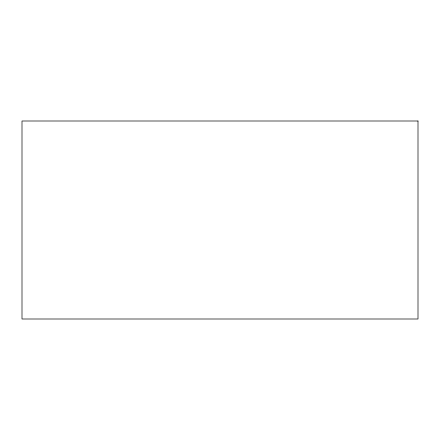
<?xml version="1.0" encoding="UTF-8"?>
<svg xmlns="http://www.w3.org/2000/svg" width="440" height="440" viewBox="0 0 440 440"><rect width="100%" height="100%" fill="white"/><g stroke="black" fill="none" stroke-linecap="round" stroke-linejoin="round"><path stroke-width="0.66" d="M418 121L22 121L22 319L418 319L418 121"/></g></svg>
